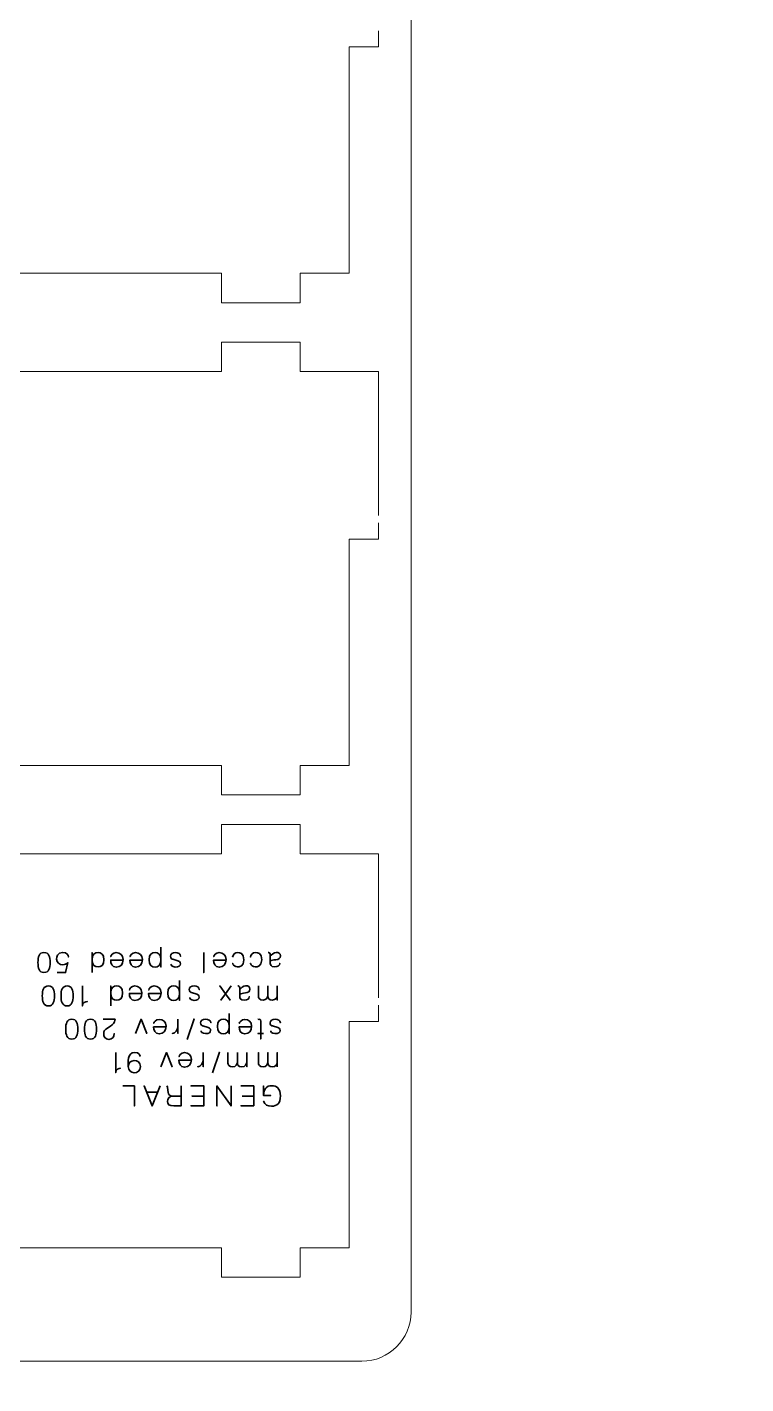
# Model space of a CAD drawing. Header units: inches. Extents: x 15 to 785, y -737 to -15.
# Drawn here: x 259.8 to 332.9, y -300 to -162.2 of the extents above; entities that cross this region are included whole.
import ezdxf

# ---------------------------------------------------------------- set-up
doc = ezdxf.new("R2010")
doc.units = ezdxf.units.IN
doc.header["$MEASUREMENT"] = 0
doc.layers.add('Layer 1', color=7, linetype='Continuous')

# ---------------------------------------------------------------- blocks, each defined once
blk = doc.blocks.new('block 15')
at = {"layer": 'Layer 1', "color": 13, "lineweight": 35, "true_color": 0xed6444}
for points, knots in [([(262.14, -257.2), (262.14, -257.75), (262.02, -258.21), (261.52, -258.21), (261.02, -258.21), (260.91, -257.75), (260.91, -257.2), (260.91, -256.63), (261.02, -256.18), (261.52, -256.18), (262.02, -256.18), (262.14, -256.63), (262.14, -257.2)], [0, 0, 0, 0, 1, 1, 1, 2, 2, 2, 3, 3, 3, 4, 4, 4, 4]), ([(262.14, -257.2), (262.14, -257.75), (262.02, -258.21), (261.52, -258.21), (261.02, -258.21), (260.91, -257.75), (260.91, -257.2), (260.91, -256.63), (261.02, -256.18), (261.52, -256.18), (262.02, -256.18), (262.14, -256.63), (262.14, -257.2)], [0, 0, 0, 0, 1, 1, 1, 2, 2, 2, 3, 3, 3, 4, 4, 4, 4]), ([(262.87, -258.21), (262.87, -258.21), (263.71, -258.21), (263.71, -258.21), (263.71, -258.21), (263.94, -257.2), (263.94, -257.2), (263.78, -257.34), (263.68, -257.42), (263.4, -257.42), (263.12, -257.42), (262.8, -257.23), (262.8, -256.84), (262.8, -256.67), (262.89, -256.17), (263.4, -256.17), (263.91, -256.17), (263.97, -256.46), (264.01, -256.63), (263.97, -256.46), (263.91, -256.17), (263.4, -256.17), (262.89, -256.17), (262.8, -256.67), (262.8, -256.84), (262.8, -257.23), (263.12, -257.42), (263.4, -257.42), (263.68, -257.42), (263.78, -257.34), (263.94, -257.2), (263.94, -257.2), (263.71, -258.21), (263.71, -258.21), (263.71, -258.21), (262.87, -258.21), (262.87, -258.21)], [0, 0, 0, 0, 1, 1, 1, 2, 2, 2, 3, 3, 3, 4, 4, 4, 5, 5, 5, 6, 6, 6, 7, 7, 7, 8, 8, 8, 9, 9, 9, 10, 10, 10, 11, 11, 11, 12, 12, 12, 12]), ([(267.01, -257.64), (266.68, -257.64), (266.41, -257.47), (266.41, -256.91), (266.41, -256.34), (266.68, -256.18), (267.01, -256.18), (267.33, -256.18), (267.6, -256.34), (267.6, -256.91), (267.6, -257.47), (267.33, -257.64), (267.01, -257.64)], [0, 0, 0, 0, 1, 1, 1, 2, 2, 2, 3, 3, 3, 4, 4, 4, 4]), ([(267.01, -257.64), (266.68, -257.64), (266.41, -257.47), (266.41, -256.91), (266.41, -256.34), (266.68, -256.18), (267.01, -256.18), (267.33, -256.18), (267.6, -256.34), (267.6, -256.91), (267.6, -257.47), (267.33, -257.64), (267.01, -257.64)], [0, 0, 0, 0, 1, 1, 1, 2, 2, 2, 3, 3, 3, 4, 4, 4, 4]), ([(266.41, -258.22), (266.41, -258.22), (266.41, -256.18), (266.41, -256.18), (266.41, -256.18), (266.41, -258.22), (266.41, -258.22)], [0, 0, 0, 0, 1, 1, 1, 2, 2, 2, 2]), ([(269.56, -256.95), (269.56, -256.95), (268.3, -256.95), (268.3, -256.95), (268.3, -257.27), (268.42, -257.67), (268.87, -257.67), (269.32, -257.67), (269.56, -257.36), (269.56, -256.9), (269.56, -256.43), (269.25, -256.18), (268.87, -256.19), (268.49, -256.2), (268.33, -256.5), (268.31, -256.6), (268.33, -256.5), (268.49, -256.2), (268.87, -256.19), (269.25, -256.18), (269.56, -256.43), (269.56, -256.9), (269.56, -257.36), (269.32, -257.67), (268.87, -257.67), (268.42, -257.67), (268.3, -257.27), (268.3, -256.95), (268.3, -256.95), (269.56, -256.95), (269.56, -256.95)], [0, 0, 0, 0, 1, 1, 1, 2, 2, 2, 3, 3, 3, 4, 4, 4, 5, 5, 5, 6, 6, 6, 7, 7, 7, 8, 8, 8, 9, 9, 9, 10, 10, 10, 10]), ([(271.52, -256.95), (271.52, -256.95), (270.26, -256.95), (270.26, -256.95), (270.26, -257.27), (270.38, -257.67), (270.83, -257.67), (271.28, -257.67), (271.52, -257.36), (271.52, -256.9), (271.52, -256.43), (271.21, -256.18), (270.83, -256.19), (270.46, -256.2), (270.29, -256.5), (270.27, -256.6), (270.29, -256.5), (270.46, -256.2), (270.83, -256.19), (271.21, -256.18), (271.52, -256.43), (271.52, -256.9), (271.52, -257.36), (271.28, -257.67), (270.83, -257.67), (270.38, -257.67), (270.26, -257.27), (270.26, -256.95), (270.26, -256.95), (271.52, -256.95), (271.52, -256.95)], [0, 0, 0, 0, 1, 1, 1, 2, 2, 2, 3, 3, 3, 4, 4, 4, 5, 5, 5, 6, 6, 6, 7, 7, 7, 8, 8, 8, 9, 9, 9, 10, 10, 10, 10]), ([(272.81, -256.18), (272.48, -256.18), (272.21, -256.35), (272.21, -256.92), (272.21, -257.49), (272.48, -257.66), (272.81, -257.66), (273.13, -257.66), (273.4, -257.49), (273.4, -256.92), (273.4, -256.35), (273.13, -256.18), (272.81, -256.18)], [0, 0, 0, 0, 1, 1, 1, 2, 2, 2, 3, 3, 3, 4, 4, 4, 4]), ([(272.81, -256.18), (272.48, -256.18), (272.21, -256.35), (272.21, -256.92), (272.21, -257.49), (272.48, -257.66), (272.81, -257.66), (273.13, -257.66), (273.4, -257.49), (273.4, -256.92), (273.4, -256.35), (273.13, -256.18), (272.81, -256.18)], [0, 0, 0, 0, 1, 1, 1, 2, 2, 2, 3, 3, 3, 4, 4, 4, 4]), ([(273.4, -255.62), (273.4, -255.62), (273.4, -257.66), (273.4, -257.66), (273.4, -257.66), (273.4, -255.62), (273.4, -255.62)], [0, 0, 0, 0, 1, 1, 1, 2, 2, 2, 2]), ([(274.43, -257.37), (274.42, -257.44), (274.52, -257.64), (274.87, -257.65), (275.23, -257.66), (275.39, -257.55), (275.39, -257.33), (275.39, -257.11), (275.21, -257.04), (275.14, -257.02), (275.14, -257.02), (274.61, -256.86), (274.61, -256.86), (274.54, -256.85), (274.37, -256.77), (274.37, -256.56), (274.37, -256.35), (274.59, -256.18), (274.87, -256.18), (275.15, -256.18), (275.41, -256.33), (275.41, -256.55), (275.41, -256.33), (275.15, -256.18), (274.87, -256.18), (274.59, -256.18), (274.37, -256.35), (274.37, -256.56), (274.37, -256.77), (274.54, -256.85), (274.61, -256.86), (274.61, -256.86), (275.14, -257.02), (275.14, -257.02), (275.21, -257.04), (275.39, -257.11), (275.39, -257.33), (275.39, -257.55), (275.23, -257.66), (274.87, -257.65), (274.52, -257.64), (274.42, -257.44), (274.43, -257.37)], [0, 0, 0, 0, 1, 1, 1, 2, 2, 2, 3, 3, 3, 4, 4, 4, 5, 5, 5, 6, 6, 6, 7, 7, 7, 8, 8, 8, 9, 9, 9, 10, 10, 10, 11, 11, 11, 12, 12, 12, 13, 13, 13, 14, 14, 14, 14]), ([(277.76, -256.18), (277.76, -256.18), (277.76, -258.21), (277.76, -258.21), (277.76, -258.21), (277.76, -256.18), (277.76, -256.18)], [0, 0, 0, 0, 1, 1, 1, 2, 2, 2, 2]), ([(280.02, -256.95), (280.02, -256.95), (278.76, -256.95), (278.76, -256.95), (278.76, -257.27), (278.89, -257.67), (279.34, -257.67), (279.78, -257.67), (280.03, -257.36), (280.03, -256.9), (280.03, -256.43), (279.71, -256.18), (279.34, -256.19), (278.96, -256.2), (278.8, -256.5), (278.78, -256.6), (278.8, -256.5), (278.96, -256.2), (279.34, -256.19), (279.71, -256.18), (280.03, -256.43), (280.03, -256.9), (280.03, -257.36), (279.78, -257.67), (279.34, -257.67), (278.89, -257.67), (278.76, -257.27), (278.76, -256.95), (278.76, -256.95), (280.02, -256.95), (280.02, -256.95)], [0, 0, 0, 0, 1, 1, 1, 2, 2, 2, 3, 3, 3, 4, 4, 4, 5, 5, 5, 6, 6, 6, 7, 7, 7, 8, 8, 8, 9, 9, 9, 10, 10, 10, 10]), ([(280.69, -256.64), (280.7, -256.4), (280.95, -256.18), (281.19, -256.18), (281.43, -256.18), (281.84, -256.22), (281.84, -256.93), (281.84, -257.63), (281.38, -257.64), (281.18, -257.64), (280.98, -257.64), (280.72, -257.49), (280.7, -257.29), (280.72, -257.49), (280.98, -257.64), (281.18, -257.64), (281.38, -257.64), (281.84, -257.63), (281.84, -256.93), (281.84, -256.22), (281.43, -256.18), (281.19, -256.18), (280.95, -256.18), (280.7, -256.4), (280.69, -256.64)], [0, 0, 0, 0, 1, 1, 1, 2, 2, 2, 3, 3, 3, 4, 4, 4, 5, 5, 5, 6, 6, 6, 7, 7, 7, 8, 8, 8, 8]), ([(283.01, -256.18), (283.24, -256.18), (283.65, -256.22), (283.65, -256.93), (283.65, -257.63), (283.19, -257.64), (282.99, -257.64), (282.79, -257.64), (282.53, -257.49), (282.51, -257.29), (282.53, -257.49), (282.79, -257.64), (282.99, -257.64), (283.19, -257.64), (283.65, -257.63), (283.65, -256.93), (283.65, -256.22), (283.24, -256.18), (283.01, -256.18), (282.77, -256.18), (282.51, -256.4), (282.5, -256.64), (282.51, -256.4), (282.77, -256.18), (283.01, -256.18)], [0, 0, 0, 0, 1, 1, 1, 2, 2, 2, 3, 3, 3, 4, 4, 4, 5, 5, 5, 6, 6, 6, 7, 7, 7, 8, 8, 8, 8]), ([(284.32, -256.18), (284.32, -256.18), (284.52, -256.19), (284.52, -256.36), (284.52, -256.36), (284.52, -257.29), (284.52, -257.29), (284.52, -257.41), (284.58, -257.64), (284.96, -257.64), (285.34, -257.64), (285.48, -257.46), (285.48, -257.29), (285.48, -257.46), (285.34, -257.64), (284.96, -257.64), (284.58, -257.64), (284.52, -257.41), (284.52, -257.29), (284.52, -257.29), (284.52, -256.36), (284.52, -256.36), (284.52, -256.19), (284.32, -256.18), (284.32, -256.18)], [0, 0, 0, 0, 1, 1, 1, 2, 2, 2, 3, 3, 3, 4, 4, 4, 5, 5, 5, 6, 6, 6, 7, 7, 7, 8, 8, 8, 8]), ([(284.52, -256.55), (284.61, -256.43), (284.9, -256.15), (285.13, -256.16), (285.36, -256.17), (285.55, -256.25), (285.55, -256.5), (285.55, -256.77), (285.39, -256.88), (285.09, -256.91), (284.8, -256.93), (284.66, -256.98), (284.52, -257.02), (284.66, -256.98), (284.8, -256.93), (285.09, -256.91), (285.39, -256.88), (285.55, -256.77), (285.55, -256.5), (285.55, -256.25), (285.36, -256.17), (285.13, -256.16), (284.9, -256.15), (284.61, -256.43), (284.52, -256.55)], [0, 0, 0, 0, 1, 1, 1, 2, 2, 2, 3, 3, 3, 4, 4, 4, 5, 5, 5, 6, 6, 6, 7, 7, 7, 8, 8, 8, 8]), ([(275.3, -259.01), (275.3, -259.01), (275.3, -261.04), (275.3, -261.04), (275.3, -261.04), (275.3, -259.01), (275.3, -259.01)], [0, 0, 0, 0, 1, 1, 1, 2, 2, 2, 2]), ([(262.58, -260.58), (262.58, -261.14), (262.46, -261.6), (261.97, -261.6), (261.47, -261.6), (261.35, -261.14), (261.35, -260.58), (261.35, -260.02), (261.47, -259.57), (261.97, -259.57), (262.46, -259.57), (262.58, -260.02), (262.58, -260.58)], [0, 0, 0, 0, 1, 1, 1, 2, 2, 2, 3, 3, 3, 4, 4, 4, 4]), ([(262.58, -260.58), (262.58, -261.14), (262.46, -261.6), (261.97, -261.6), (261.47, -261.6), (261.35, -261.14), (261.35, -260.58), (261.35, -260.02), (261.47, -259.57), (261.97, -259.57), (262.46, -259.57), (262.58, -260.02), (262.58, -260.58)], [0, 0, 0, 0, 1, 1, 1, 2, 2, 2, 3, 3, 3, 4, 4, 4, 4]), ([(264.48, -260.58), (264.48, -261.14), (264.36, -261.6), (263.87, -261.6), (263.37, -261.6), (263.25, -261.14), (263.25, -260.58), (263.25, -260.02), (263.37, -259.57), (263.87, -259.57), (264.36, -259.57), (264.48, -260.02), (264.48, -260.58)], [0, 0, 0, 0, 1, 1, 1, 2, 2, 2, 3, 3, 3, 4, 4, 4, 4]), ([(264.48, -260.58), (264.48, -261.14), (264.36, -261.6), (263.87, -261.6), (263.37, -261.6), (263.25, -261.14), (263.25, -260.58), (263.25, -260.02), (263.37, -259.57), (263.87, -259.57), (264.36, -259.57), (264.48, -260.02), (264.48, -260.58)], [0, 0, 0, 0, 1, 1, 1, 2, 2, 2, 3, 3, 3, 4, 4, 4, 4]), ([(265.43, -259.57), (265.43, -259.57), (265.43, -261.6), (265.43, -261.6), (265.43, -261.25), (265.76, -261.17), (265.91, -261.16), (265.76, -261.17), (265.43, -261.25), (265.43, -261.6), (265.43, -261.6), (265.43, -259.57), (265.43, -259.57)], [0, 0, 0, 0, 1, 1, 1, 2, 2, 2, 3, 3, 3, 4, 4, 4, 4]), ([(268.91, -261.02), (268.58, -261.02), (268.31, -260.86), (268.31, -260.29), (268.31, -259.73), (268.58, -259.57), (268.91, -259.57), (269.23, -259.57), (269.5, -259.73), (269.5, -260.29), (269.5, -260.86), (269.23, -261.02), (268.91, -261.02)], [0, 0, 0, 0, 1, 1, 1, 2, 2, 2, 3, 3, 3, 4, 4, 4, 4]), ([(268.91, -261.02), (268.58, -261.02), (268.31, -260.86), (268.31, -260.29), (268.31, -259.73), (268.58, -259.57), (268.91, -259.57), (269.23, -259.57), (269.5, -259.73), (269.5, -260.29), (269.5, -260.86), (269.23, -261.02), (268.91, -261.02)], [0, 0, 0, 0, 1, 1, 1, 2, 2, 2, 3, 3, 3, 4, 4, 4, 4]), ([(268.31, -261.61), (268.31, -261.61), (268.31, -259.57), (268.31, -259.57), (268.31, -259.57), (268.31, -261.61), (268.31, -261.61)], [0, 0, 0, 0, 1, 1, 1, 2, 2, 2, 2]), ([(270.2, -260.34), (270.2, -260.65), (270.32, -261.05), (270.77, -261.05), (271.22, -261.05), (271.46, -260.75), (271.46, -260.28), (271.46, -259.82), (271.15, -259.57), (270.77, -259.58), (270.39, -259.59), (270.23, -259.88), (270.21, -259.99), (270.23, -259.88), (270.39, -259.59), (270.77, -259.58), (271.15, -259.57), (271.46, -259.82), (271.46, -260.28), (271.46, -260.75), (271.22, -261.05), (270.77, -261.05), (270.32, -261.05), (270.2, -260.65), (270.2, -260.34), (270.2, -260.34), (271.46, -260.34), (271.46, -260.34), (271.46, -260.34), (270.2, -260.34), (270.2, -260.34)], [0, 0, 0, 0, 1, 1, 1, 2, 2, 2, 3, 3, 3, 4, 4, 4, 5, 5, 5, 6, 6, 6, 7, 7, 7, 8, 8, 8, 9, 9, 9, 10, 10, 10, 10]), ([(273.42, -260.34), (273.42, -260.34), (272.16, -260.34), (272.16, -260.34), (272.16, -260.65), (272.28, -261.05), (272.73, -261.05), (273.18, -261.05), (273.42, -260.75), (273.42, -260.28), (273.42, -259.82), (273.11, -259.57), (272.73, -259.58), (272.36, -259.59), (272.19, -259.88), (272.17, -259.99), (272.19, -259.88), (272.36, -259.59), (272.73, -259.58), (273.11, -259.57), (273.42, -259.82), (273.42, -260.28), (273.42, -260.75), (273.18, -261.05), (272.73, -261.05), (272.28, -261.05), (272.16, -260.65), (272.16, -260.34), (272.16, -260.34), (273.42, -260.34), (273.42, -260.34)], [0, 0, 0, 0, 1, 1, 1, 2, 2, 2, 3, 3, 3, 4, 4, 4, 5, 5, 5, 6, 6, 6, 7, 7, 7, 8, 8, 8, 9, 9, 9, 10, 10, 10, 10]), ([(274.71, -259.57), (274.38, -259.57), (274.11, -259.73), (274.11, -260.31), (274.11, -260.88), (274.38, -261.04), (274.71, -261.04), (275.03, -261.04), (275.3, -260.88), (275.3, -260.31), (275.3, -259.73), (275.03, -259.57), (274.71, -259.57)], [0, 0, 0, 0, 1, 1, 1, 2, 2, 2, 3, 3, 3, 4, 4, 4, 4]), ([(274.71, -259.57), (274.38, -259.57), (274.11, -259.73), (274.11, -260.31), (274.11, -260.88), (274.38, -261.04), (274.71, -261.04), (275.03, -261.04), (275.3, -260.88), (275.3, -260.31), (275.3, -259.73), (275.03, -259.57), (274.71, -259.57)], [0, 0, 0, 0, 1, 1, 1, 2, 2, 2, 3, 3, 3, 4, 4, 4, 4]), ([(276.33, -260.75), (276.32, -260.83), (276.42, -261.02), (276.77, -261.04), (277.13, -261.04), (277.29, -260.93), (277.29, -260.72), (277.29, -260.5), (277.11, -260.43), (277.04, -260.41), (277.04, -260.41), (276.51, -260.25), (276.51, -260.25), (276.44, -260.23), (276.27, -260.16), (276.27, -259.95), (276.27, -259.74), (276.49, -259.57), (276.77, -259.57), (277.05, -259.57), (277.31, -259.72), (277.31, -259.94), (277.31, -259.72), (277.05, -259.57), (276.77, -259.57), (276.49, -259.57), (276.27, -259.74), (276.27, -259.95), (276.27, -260.16), (276.44, -260.23), (276.51, -260.25), (276.51, -260.25), (277.04, -260.41), (277.04, -260.41), (277.11, -260.43), (277.29, -260.5), (277.29, -260.72), (277.29, -260.93), (277.13, -261.04), (276.77, -261.04), (276.42, -261.02), (276.32, -260.83), (276.33, -260.75)], [0, 0, 0, 0, 1, 1, 1, 2, 2, 2, 3, 3, 3, 4, 4, 4, 5, 5, 5, 6, 6, 6, 7, 7, 7, 8, 8, 8, 9, 9, 9, 10, 10, 10, 11, 11, 11, 12, 12, 12, 13, 13, 13, 14, 14, 14, 14]), ([(280.55, -259.57), (280.55, -259.57), (279.97, -260.37), (279.97, -260.37), (279.97, -260.37), (280.43, -261.01), (280.43, -261.01), (280.43, -261.01), (279.97, -260.37), (279.97, -260.37), (279.97, -260.37), (279.51, -261.01), (279.51, -261.01), (279.51, -261.01), (279.97, -260.37), (279.97, -260.37), (279.97, -260.37), (279.39, -259.57), (279.39, -259.57), (279.39, -259.57), (279.97, -260.37), (279.97, -260.37), (279.97, -260.37), (280.55, -259.57), (280.55, -259.57)], [0, 0, 0, 0, 1, 1, 1, 2, 2, 2, 3, 3, 3, 4, 4, 4, 5, 5, 5, 6, 6, 6, 7, 7, 7, 8, 8, 8, 8]), ([(281.22, -259.57), (281.22, -259.57), (281.42, -259.58), (281.42, -259.75), (281.42, -259.75), (281.42, -260.68), (281.42, -260.68), (281.42, -260.8), (281.48, -261.02), (281.86, -261.02), (282.24, -261.02), (282.38, -260.85), (282.38, -260.67), (282.38, -260.85), (282.24, -261.02), (281.86, -261.02), (281.48, -261.02), (281.42, -260.8), (281.42, -260.68), (281.42, -260.68), (281.42, -259.75), (281.42, -259.75), (281.42, -259.58), (281.22, -259.57), (281.22, -259.57)], [0, 0, 0, 0, 1, 1, 1, 2, 2, 2, 3, 3, 3, 4, 4, 4, 5, 5, 5, 6, 6, 6, 7, 7, 7, 8, 8, 8, 8]), ([(281.42, -259.94), (281.51, -259.82), (281.8, -259.54), (282.03, -259.55), (282.26, -259.56), (282.45, -259.63), (282.45, -259.89), (282.45, -260.15), (282.29, -260.26), (281.99, -260.29), (281.7, -260.32), (281.56, -260.37), (281.42, -260.4), (281.56, -260.37), (281.7, -260.32), (281.99, -260.29), (282.29, -260.26), (282.45, -260.15), (282.45, -259.89), (282.45, -259.63), (282.26, -259.56), (282.03, -259.55), (281.8, -259.54), (281.51, -259.82), (281.42, -259.94)], [0, 0, 0, 0, 1, 1, 1, 2, 2, 2, 3, 3, 3, 4, 4, 4, 5, 5, 5, 6, 6, 6, 7, 7, 7, 8, 8, 8, 8]), ([(283.31, -259.57), (283.31, -259.57), (283.31, -260.51), (283.31, -260.64), (283.31, -260.77), (283.44, -261.01), (283.79, -261.01), (284.15, -261.02), (284.28, -260.74), (284.28, -260.48), (284.28, -260.74), (284.15, -261.02), (283.79, -261.01), (283.44, -261.01), (283.31, -260.77), (283.31, -260.64), (283.31, -260.51), (283.31, -259.57), (283.31, -259.57)], [0, 0, 0, 0, 1, 1, 1, 2, 2, 2, 3, 3, 3, 4, 4, 4, 5, 5, 5, 6, 6, 6, 6]), ([(284.28, -259.57), (284.28, -259.57), (284.28, -260.51), (284.28, -260.64), (284.28, -260.77), (284.37, -261.01), (284.72, -261.01), (285.08, -261.02), (285.24, -260.74), (285.24, -260.48), (285.24, -260.74), (285.08, -261.02), (284.72, -261.01), (284.37, -261.01), (284.28, -260.77), (284.28, -260.64), (284.28, -260.51), (284.28, -259.57), (284.28, -259.57)], [0, 0, 0, 0, 1, 1, 1, 2, 2, 2, 3, 3, 3, 4, 4, 4, 5, 5, 5, 6, 6, 6, 6]), ([(285.24, -259.57), (285.24, -259.57), (285.24, -261.01), (285.24, -261.01), (285.24, -261.01), (285.24, -259.57), (285.24, -259.57)], [0, 0, 0, 0, 1, 1, 1, 2, 2, 2, 2]), ([(264.96, -263.97), (264.96, -264.53), (264.84, -264.98), (264.35, -264.98), (263.85, -264.98), (263.73, -264.53), (263.73, -263.97), (263.73, -263.41), (263.85, -262.95), (264.35, -262.95), (264.84, -262.95), (264.96, -263.41), (264.96, -263.97)], [0, 0, 0, 0, 1, 1, 1, 2, 2, 2, 3, 3, 3, 4, 4, 4, 4]), ([(264.96, -263.97), (264.96, -264.53), (264.84, -264.98), (264.35, -264.98), (263.85, -264.98), (263.73, -264.53), (263.73, -263.97), (263.73, -263.41), (263.85, -262.95), (264.35, -262.95), (264.84, -262.95), (264.96, -263.41), (264.96, -263.97)], [0, 0, 0, 0, 1, 1, 1, 2, 2, 2, 3, 3, 3, 4, 4, 4, 4]), ([(266.86, -263.97), (266.86, -264.53), (266.74, -264.98), (266.25, -264.98), (265.75, -264.98), (265.63, -264.53), (265.63, -263.97), (265.63, -263.41), (265.75, -262.95), (266.25, -262.95), (266.74, -262.95), (266.86, -263.41), (266.86, -263.97)], [0, 0, 0, 0, 1, 1, 1, 2, 2, 2, 3, 3, 3, 4, 4, 4, 4]), ([(266.86, -263.97), (266.86, -264.53), (266.74, -264.98), (266.25, -264.98), (265.75, -264.98), (265.63, -264.53), (265.63, -263.97), (265.63, -263.41), (265.75, -262.95), (266.25, -262.95), (266.74, -262.95), (266.86, -263.41), (266.86, -263.97)], [0, 0, 0, 0, 1, 1, 1, 2, 2, 2, 3, 3, 3, 4, 4, 4, 4]), ([(267.53, -262.95), (267.53, -262.95), (268.74, -262.95), (268.74, -262.95), (268.73, -263.37), (268.51, -263.5), (268.27, -263.66), (268.27, -263.66), (267.79, -263.98), (267.79, -263.98), (267.59, -264.12), (267.59, -264.31), (267.59, -264.5), (267.59, -264.69), (267.71, -265), (268.11, -265), (268.51, -265), (268.66, -264.71), (268.66, -264.42), (268.66, -264.71), (268.51, -265), (268.11, -265), (267.71, -265), (267.59, -264.69), (267.59, -264.5), (267.59, -264.31), (267.59, -264.12), (267.79, -263.98), (267.79, -263.98), (268.27, -263.66), (268.27, -263.66), (268.51, -263.5), (268.73, -263.37), (268.74, -262.95), (268.74, -262.95), (267.53, -262.95), (267.53, -262.95)], [0, 0, 0, 0, 1, 1, 1, 2, 2, 2, 3, 3, 3, 4, 4, 4, 5, 5, 5, 6, 6, 6, 7, 7, 7, 8, 8, 8, 9, 9, 9, 10, 10, 10, 11, 11, 11, 12, 12, 12, 12]), ([(270.81, -264.4), (270.81, -264.4), (271.39, -262.95), (271.39, -262.95), (271.39, -262.95), (271.96, -264.4), (271.96, -264.4), (271.96, -264.4), (271.39, -262.95), (271.39, -262.95), (271.39, -262.95), (270.81, -264.4), (270.81, -264.4)], [0, 0, 0, 0, 1, 1, 1, 2, 2, 2, 3, 3, 3, 4, 4, 4, 4]), ([(273.92, -263.73), (273.92, -263.73), (272.66, -263.73), (272.66, -263.73), (272.66, -264.04), (272.79, -264.44), (273.24, -264.44), (273.68, -264.44), (273.93, -264.14), (273.93, -263.67), (273.93, -263.2), (273.61, -262.95), (273.24, -262.97), (272.86, -262.98), (272.69, -263.27), (272.67, -263.37), (272.69, -263.27), (272.86, -262.98), (273.24, -262.97), (273.61, -262.95), (273.93, -263.2), (273.93, -263.67), (273.93, -264.14), (273.68, -264.44), (273.24, -264.44), (272.79, -264.44), (272.66, -264.04), (272.66, -263.73), (272.66, -263.73), (273.92, -263.73), (273.92, -263.73)], [0, 0, 0, 0, 1, 1, 1, 2, 2, 2, 3, 3, 3, 4, 4, 4, 5, 5, 5, 6, 6, 6, 7, 7, 7, 8, 8, 8, 9, 9, 9, 10, 10, 10, 10]), ([(275.13, -262.95), (275.13, -262.95), (275.13, -264.4), (275.13, -264.4), (275.13, -264.4), (275.13, -262.95), (275.13, -262.95)], [0, 0, 0, 0, 1, 1, 1, 2, 2, 2, 2]), ([(276.08, -265.01), (276.08, -265.01), (276.77, -262.93), (276.77, -262.93), (276.77, -262.93), (276.08, -265.01), (276.08, -265.01)], [0, 0, 0, 0, 1, 1, 1, 2, 2, 2, 2]), ([(277.49, -264.14), (277.49, -264.21), (277.58, -264.41), (277.94, -264.42), (278.29, -264.43), (278.46, -264.32), (278.46, -264.1), (278.46, -263.88), (278.27, -263.81), (278.2, -263.79), (278.2, -263.79), (277.67, -263.64), (277.67, -263.64), (277.6, -263.62), (277.43, -263.54), (277.43, -263.33), (277.43, -263.13), (277.65, -262.95), (277.94, -262.95), (278.22, -262.95), (278.48, -263.1), (278.48, -263.32), (278.48, -263.1), (278.22, -262.95), (277.94, -262.95), (277.65, -262.95), (277.43, -263.13), (277.43, -263.33), (277.43, -263.54), (277.6, -263.62), (277.67, -263.64), (277.67, -263.64), (278.2, -263.79), (278.2, -263.79), (278.27, -263.81), (278.46, -263.88), (278.46, -264.1), (278.46, -264.32), (278.29, -264.43), (277.94, -264.42), (277.58, -264.41), (277.49, -264.21), (277.49, -264.14)], [0, 0, 0, 0, 1, 1, 1, 2, 2, 2, 3, 3, 3, 4, 4, 4, 5, 5, 5, 6, 6, 6, 7, 7, 7, 8, 8, 8, 9, 9, 9, 10, 10, 10, 11, 11, 11, 12, 12, 12, 13, 13, 13, 14, 14, 14, 14]), ([(279.76, -262.95), (279.43, -262.95), (279.16, -263.12), (279.16, -263.69), (279.16, -264.26), (279.43, -264.43), (279.76, -264.43), (280.08, -264.43), (280.35, -264.26), (280.35, -263.69), (280.35, -263.12), (280.08, -262.95), (279.76, -262.95)], [0, 0, 0, 0, 1, 1, 1, 2, 2, 2, 3, 3, 3, 4, 4, 4, 4]), ([(279.76, -262.95), (279.43, -262.95), (279.16, -263.12), (279.16, -263.69), (279.16, -264.26), (279.43, -264.43), (279.76, -264.43), (280.08, -264.43), (280.35, -264.26), (280.35, -263.69), (280.35, -263.12), (280.08, -262.95), (279.76, -262.95)], [0, 0, 0, 0, 1, 1, 1, 2, 2, 2, 3, 3, 3, 4, 4, 4, 4]), ([(280.36, -262.39), (280.36, -262.39), (280.36, -264.43), (280.36, -264.43), (280.36, -264.43), (280.36, -262.39), (280.36, -262.39)], [0, 0, 0, 0, 1, 1, 1, 2, 2, 2, 2]), ([(282.62, -263.73), (282.62, -263.73), (281.36, -263.73), (281.36, -263.73), (281.36, -264.04), (281.48, -264.44), (281.93, -264.44), (282.38, -264.44), (282.62, -264.14), (282.62, -263.67), (282.62, -263.2), (282.31, -262.95), (281.93, -262.97), (281.55, -262.98), (281.39, -263.27), (281.37, -263.37), (281.39, -263.27), (281.55, -262.98), (281.93, -262.97), (282.31, -262.95), (282.62, -263.2), (282.62, -263.67), (282.62, -264.14), (282.38, -264.44), (281.93, -264.44), (281.48, -264.44), (281.36, -264.04), (281.36, -263.73), (281.36, -263.73), (282.62, -263.73), (282.62, -263.73)], [0, 0, 0, 0, 1, 1, 1, 2, 2, 2, 3, 3, 3, 4, 4, 4, 5, 5, 5, 6, 6, 6, 7, 7, 7, 8, 8, 8, 9, 9, 9, 10, 10, 10, 10]), ([(283.26, -262.97), (283.4, -262.96), (283.55, -262.95), (283.55, -263.14), (283.55, -263.33), (283.55, -264.95), (283.55, -264.95), (283.55, -264.95), (283.55, -263.33), (283.55, -263.14), (283.55, -262.95), (283.4, -262.96), (283.26, -262.97)], [0, 0, 0, 0, 1, 1, 1, 2, 2, 2, 3, 3, 3, 4, 4, 4, 4]), ([(284.57, -264.14), (284.56, -264.21), (284.65, -264.41), (285.01, -264.42), (285.36, -264.43), (285.53, -264.32), (285.53, -264.1), (285.53, -263.88), (285.34, -263.81), (285.28, -263.79), (285.28, -263.79), (284.74, -263.64), (284.74, -263.64), (284.67, -263.62), (284.5, -263.54), (284.5, -263.33), (284.5, -263.13), (284.73, -262.95), (285.01, -262.95), (285.29, -262.95), (285.55, -263.1), (285.55, -263.32), (285.55, -263.1), (285.29, -262.95), (285.01, -262.95), (284.73, -262.95), (284.5, -263.13), (284.5, -263.33), (284.5, -263.54), (284.67, -263.62), (284.74, -263.64), (284.74, -263.64), (285.28, -263.79), (285.28, -263.79), (285.34, -263.81), (285.53, -263.88), (285.53, -264.1), (285.53, -264.32), (285.36, -264.43), (285.01, -264.42), (284.65, -264.41), (284.56, -264.21), (284.57, -264.14)], [0, 0, 0, 0, 1, 1, 1, 2, 2, 2, 3, 3, 3, 4, 4, 4, 5, 5, 5, 6, 6, 6, 7, 7, 7, 8, 8, 8, 9, 9, 9, 10, 10, 10, 11, 11, 11, 12, 12, 12, 13, 13, 13, 14, 14, 14, 14]), ([(275.13, -263.69), (275.14, -264.02), (274.84, -264.4), (274.58, -264.4), (274.84, -264.4), (275.14, -264.02), (275.13, -263.69)], [0, 0, 0, 0, 1, 1, 1, 2, 2, 2, 2]), ([(283.85, -264.41), (283.85, -264.41), (283.26, -264.41), (283.26, -264.41), (283.26, -264.41), (283.85, -264.41), (283.85, -264.41)], [0, 0, 0, 0, 1, 1, 1, 2, 2, 2, 2]), ([(268.81, -266.34), (268.81, -266.34), (268.81, -268.37), (268.81, -268.37), (268.81, -268.03), (269.14, -267.95), (269.29, -267.93), (269.14, -267.95), (268.81, -268.03), (268.81, -268.37), (268.81, -268.37), (268.81, -266.34), (268.81, -266.34)], [0, 0, 0, 0, 1, 1, 1, 2, 2, 2, 3, 3, 3, 4, 4, 4, 4]), ([(270.09, -267.77), (270.09, -267.4), (270.35, -267.16), (270.69, -267.16), (271.04, -267.16), (271.32, -267.31), (271.32, -267.77), (271.32, -268.22), (271.04, -268.39), (270.69, -268.39), (270.35, -268.39), (270.11, -268.14), (270.09, -267.77), (270.08, -267.4), (269.96, -266.34), (270.75, -266.34), (271.18, -266.34), (271.27, -266.58), (271.28, -266.72), (271.27, -266.58), (271.18, -266.34), (270.75, -266.34), (269.96, -266.34), (270.08, -267.4), (270.09, -267.77), (270.11, -268.14), (270.35, -268.39), (270.69, -268.39), (271.04, -268.39), (271.32, -268.22), (271.32, -267.77), (271.32, -267.31), (271.04, -267.16), (270.69, -267.16), (270.35, -267.16), (270.09, -267.4), (270.09, -267.77)], [0, 0, 0, 0, 1, 1, 1, 2, 2, 2, 3, 3, 3, 4, 4, 4, 5, 5, 5, 6, 6, 6, 7, 7, 7, 8, 8, 8, 9, 9, 9, 10, 10, 10, 11, 11, 11, 12, 12, 12, 12]), ([(273.39, -267.79), (273.39, -267.79), (273.97, -266.34), (273.97, -266.34), (273.97, -266.34), (274.54, -267.79), (274.54, -267.79), (274.54, -267.79), (273.97, -266.34), (273.97, -266.34), (273.97, -266.34), (273.39, -267.79), (273.39, -267.79)], [0, 0, 0, 0, 1, 1, 1, 2, 2, 2, 3, 3, 3, 4, 4, 4, 4]), ([(275.24, -267.11), (275.24, -267.43), (275.36, -267.83), (275.81, -267.83), (276.26, -267.83), (276.5, -267.52), (276.5, -267.06), (276.5, -266.59), (276.19, -266.34), (275.81, -266.35), (275.43, -266.36), (275.27, -266.66), (275.25, -266.76), (275.27, -266.66), (275.43, -266.36), (275.81, -266.35), (276.19, -266.34), (276.5, -266.59), (276.5, -267.06), (276.5, -267.52), (276.26, -267.83), (275.81, -267.83), (275.36, -267.83), (275.24, -267.43), (275.24, -267.11), (275.24, -267.11), (276.5, -267.11), (276.5, -267.11), (276.5, -267.11), (275.24, -267.11), (275.24, -267.11)], [0, 0, 0, 0, 1, 1, 1, 2, 2, 2, 3, 3, 3, 4, 4, 4, 5, 5, 5, 6, 6, 6, 7, 7, 7, 8, 8, 8, 9, 9, 9, 10, 10, 10, 10]), ([(277.71, -267.08), (277.71, -267.4), (277.41, -267.79), (277.15, -267.79), (277.41, -267.79), (277.71, -267.4), (277.71, -267.08)], [0, 0, 0, 0, 1, 1, 1, 2, 2, 2, 2]), ([(277.71, -266.34), (277.71, -266.34), (277.71, -267.79), (277.71, -267.79), (277.71, -267.79), (277.71, -266.34), (277.71, -266.34)], [0, 0, 0, 0, 1, 1, 1, 2, 2, 2, 2]), ([(278.66, -268.39), (278.66, -268.39), (279.35, -266.31), (279.35, -266.31), (279.35, -266.31), (278.66, -268.39), (278.66, -268.39)], [0, 0, 0, 0, 1, 1, 1, 2, 2, 2, 2]), ([(280.21, -266.34), (280.21, -266.34), (280.21, -267.28), (280.21, -267.41), (280.21, -267.54), (280.34, -267.78), (280.69, -267.79), (281.05, -267.79), (281.18, -267.51), (281.18, -267.25), (281.18, -267.51), (281.05, -267.79), (280.69, -267.79), (280.34, -267.78), (280.21, -267.54), (280.21, -267.41), (280.21, -267.28), (280.21, -266.34), (280.21, -266.34)], [0, 0, 0, 0, 1, 1, 1, 2, 2, 2, 3, 3, 3, 4, 4, 4, 5, 5, 5, 6, 6, 6, 6]), ([(281.18, -266.34), (281.18, -266.34), (281.18, -267.28), (281.18, -267.41), (281.18, -267.54), (281.27, -267.78), (281.63, -267.79), (281.98, -267.79), (282.14, -267.51), (282.14, -267.25), (282.14, -267.51), (281.98, -267.79), (281.63, -267.79), (281.27, -267.78), (281.18, -267.54), (281.18, -267.41), (281.18, -267.28), (281.18, -266.34), (281.18, -266.34)], [0, 0, 0, 0, 1, 1, 1, 2, 2, 2, 3, 3, 3, 4, 4, 4, 5, 5, 5, 6, 6, 6, 6]), ([(282.14, -266.34), (282.14, -266.34), (282.14, -267.79), (282.14, -267.79), (282.14, -267.79), (282.14, -266.34), (282.14, -266.34)], [0, 0, 0, 0, 1, 1, 1, 2, 2, 2, 2]), ([(283.31, -267.41), (283.31, -267.54), (283.44, -267.78), (283.79, -267.79), (284.15, -267.79), (284.28, -267.51), (284.28, -267.25), (284.28, -267.51), (284.15, -267.79), (283.79, -267.79), (283.44, -267.78), (283.31, -267.54), (283.31, -267.41), (283.31, -267.28), (283.31, -266.34), (283.31, -266.34), (283.31, -266.34), (283.31, -267.28), (283.31, -267.41)], [0, 0, 0, 0, 1, 1, 1, 2, 2, 2, 3, 3, 3, 4, 4, 4, 5, 5, 5, 6, 6, 6, 6]), ([(284.28, -267.41), (284.28, -267.54), (284.37, -267.78), (284.72, -267.79), (285.08, -267.79), (285.24, -267.51), (285.24, -267.25), (285.24, -267.51), (285.08, -267.79), (284.72, -267.79), (284.37, -267.78), (284.28, -267.54), (284.28, -267.41), (284.28, -267.28), (284.28, -266.34), (284.28, -266.34), (284.28, -266.34), (284.28, -267.28), (284.28, -267.41)], [0, 0, 0, 0, 1, 1, 1, 2, 2, 2, 3, 3, 3, 4, 4, 4, 5, 5, 5, 6, 6, 6, 6]), ([(285.24, -267.79), (285.24, -267.79), (285.24, -266.34), (285.24, -266.34), (285.24, -266.34), (285.24, -267.79), (285.24, -267.79)], [0, 0, 0, 0, 1, 1, 1, 2, 2, 2, 2]), ([(269.52, -269.73), (269.52, -269.73), (270.71, -269.73), (270.71, -269.73), (270.71, -269.73), (270.71, -271.76), (270.71, -271.76), (270.71, -271.76), (270.71, -269.73), (270.71, -269.73), (270.71, -269.73), (269.52, -269.73), (269.52, -269.73)], [0, 0, 0, 0, 1, 1, 1, 2, 2, 2, 3, 3, 3, 4, 4, 4, 4]), ([(273.32, -269.73), (273.32, -269.73), (272.51, -271.76), (272.51, -271.76), (272.51, -271.76), (271.7, -269.73), (271.7, -269.73), (271.7, -269.73), (272.51, -271.76), (272.51, -271.76), (272.51, -271.76), (273.32, -269.73), (273.32, -269.73)], [0, 0, 0, 0, 1, 1, 1, 2, 2, 2, 3, 3, 3, 4, 4, 4, 4]), ([(274.01, -269.73), (274.07, -269.77), (274.09, -269.85), (274.09, -269.88), (274.09, -269.88), (274.14, -270.39), (274.14, -270.39), (274.15, -270.61), (274.31, -270.76), (274.62, -270.76), (274.31, -270.76), (274.15, -270.61), (274.14, -270.39), (274.14, -270.39), (274.09, -269.88), (274.09, -269.88), (274.09, -269.85), (274.07, -269.77), (274.01, -269.73)], [0, 0, 0, 0, 1, 1, 1, 2, 2, 2, 3, 3, 3, 4, 4, 4, 5, 5, 5, 6, 6, 6, 6]), ([(275.46, -269.73), (275.46, -269.73), (275.46, -271.76), (275.46, -271.76), (275.46, -271.76), (274.72, -271.76), (274.72, -271.76), (274.2, -271.76), (274.09, -271.58), (274.08, -271.31), (274.07, -271.04), (274.2, -270.76), (274.66, -270.76), (274.66, -270.76), (275.46, -270.76), (275.46, -270.76), (275.46, -270.76), (274.66, -270.76), (274.66, -270.76), (274.21, -270.76), (274.07, -271.04), (274.08, -271.31), (274.09, -271.58), (274.21, -271.76), (274.72, -271.76), (274.72, -271.76), (275.46, -271.76), (275.46, -271.76), (275.46, -271.76), (275.46, -269.73), (275.46, -269.73)], [0, 0, 0, 0, 1, 1, 1, 2, 2, 2, 3, 3, 3, 4, 4, 4, 5, 5, 5, 6, 6, 6, 7, 7, 7, 8, 8, 8, 9, 9, 9, 10, 10, 10, 10]), ([(277.77, -269.73), (277.77, -269.73), (277.77, -271.75), (277.77, -271.75), (277.77, -271.75), (276.46, -271.75), (276.46, -271.75), (276.46, -271.75), (277.77, -271.75), (277.77, -271.75), (277.77, -271.75), (277.77, -269.73), (277.77, -269.73), (277.77, -269.73), (276.46, -269.73), (276.46, -269.73), (276.46, -269.73), (277.77, -269.73), (277.77, -269.73)], [0, 0, 0, 0, 1, 1, 1, 2, 2, 2, 3, 3, 3, 4, 4, 4, 5, 5, 5, 6, 6, 6, 6]), ([(280.54, -269.73), (280.54, -269.73), (280.54, -271.76), (280.54, -271.76), (280.54, -271.76), (279.09, -269.73), (279.09, -269.73), (279.09, -269.73), (279.09, -271.76), (279.09, -271.76), (279.09, -271.76), (279.09, -269.73), (279.09, -269.73), (279.09, -269.73), (280.54, -271.76), (280.54, -271.76), (280.54, -271.76), (280.54, -269.73), (280.54, -269.73)], [0, 0, 0, 0, 1, 1, 1, 2, 2, 2, 3, 3, 3, 4, 4, 4, 5, 5, 5, 6, 6, 6, 6]), ([(281.53, -269.73), (281.53, -269.73), (282.85, -269.73), (282.85, -269.73), (282.85, -269.73), (282.85, -271.75), (282.85, -271.75), (282.85, -271.75), (281.53, -271.75), (281.53, -271.75), (281.53, -271.75), (282.85, -271.75), (282.85, -271.75), (282.85, -271.75), (282.85, -269.73), (282.85, -269.73), (282.85, -269.73), (281.53, -269.73), (281.53, -269.73)], [0, 0, 0, 0, 1, 1, 1, 2, 2, 2, 3, 3, 3, 4, 4, 4, 5, 5, 5, 6, 6, 6, 6]), ([(283.84, -270.71), (283.84, -270.02), (284.16, -269.71), (284.66, -269.71), (285.16, -269.71), (285.55, -269.98), (285.55, -270.75), (285.55, -271.52), (285.22, -271.79), (284.66, -271.79), (284.26, -271.79), (283.97, -271.65), (283.84, -271.28), (283.97, -271.65), (284.26, -271.79), (284.66, -271.79), (285.22, -271.79), (285.55, -271.52), (285.55, -270.75), (285.55, -269.98), (285.16, -269.71), (284.66, -269.71), (284.16, -269.71), (283.84, -270.02), (283.84, -270.71), (283.84, -270.71), (284.57, -270.71), (284.57, -270.71), (284.57, -270.71), (283.84, -270.71), (283.84, -270.71)], [0, 0, 0, 0, 1, 1, 1, 2, 2, 2, 3, 3, 3, 4, 4, 4, 5, 5, 5, 6, 6, 6, 7, 7, 7, 8, 8, 8, 9, 9, 9, 10, 10, 10, 10]), ([(283.84, -270.71), (283.84, -270.71), (283.84, -269.73), (283.84, -269.73), (283.84, -269.73), (283.84, -270.71), (283.84, -270.71)], [0, 0, 0, 0, 1, 1, 1, 2, 2, 2, 2]), ([(273.07, -270.37), (273.07, -270.37), (271.96, -270.37), (271.96, -270.37), (271.96, -270.37), (273.07, -270.37), (273.07, -270.37)], [0, 0, 0, 0, 1, 1, 1, 2, 2, 2, 2]), ([(277.77, -270.77), (277.77, -270.77), (276.57, -270.77), (276.57, -270.77), (276.57, -270.77), (277.77, -270.77), (277.77, -270.77)], [0, 0, 0, 0, 1, 1, 1, 2, 2, 2, 2]), ([(281.65, -270.77), (281.65, -270.77), (282.85, -270.77), (282.85, -270.77), (282.85, -270.77), (281.65, -270.77), (281.65, -270.77)], [0, 0, 0, 0, 1, 1, 1, 2, 2, 2, 2])]:
    blk.add_open_spline(points, degree=3, knots=knots, dxfattribs=at)

msp = doc.modelspace()

# ---------------------------------------------------------------- linework, layer by layer
at = {"layer": 'Layer 1', "color": 179, "lineweight": 9, "true_color": 0x231f20}
for points in [[(181.54, -211.79), (181.54, -197.17), (189.57, -197.17), (189.57, -194.17), (197.57, -194.17), (197.57, -197.17), (234.56, -197.17), (234.56, -194.17), (242.56, -194.17), (242.56, -197.17), (279.56, -197.17), (279.56, -194.17), (287.56, -194.17), (287.56, -197.17), (295.54, -197.17), (295.54, -211.79)], [(295.54, -212.54), (295.54, -214.17), (292.54, -214.17), (292.54, -237.17), (287.56, -237.17), (287.56, -240.17), (279.56, -240.17), (279.56, -237.17), (242.56, -237.17), (242.56, -240.17), (234.56, -240.17), (234.56, -237.17), (197.56, -237.17), (197.56, -240.17), (189.56, -240.17), (189.56, -237.17), (184.54, -237.17), (184.54, -214.17), (181.54, -214.17), (181.54, -212.54)], [(181.54, -260.79), (181.54, -246.17), (189.57, -246.17), (189.57, -243.17), (197.57, -243.17), (197.57, -246.17), (234.56, -246.17), (234.56, -243.17), (242.56, -243.17), (242.56, -246.17), (279.56, -246.17), (279.56, -243.17), (287.56, -243.17), (287.56, -246.17), (295.54, -246.17), (295.54, -260.79)], [(295.54, -261.54), (295.54, -263.17), (292.54, -263.17), (292.54, -286.17), (287.56, -286.17), (287.56, -289.17), (279.56, -289.17), (279.56, -286.17), (242.56, -286.17), (242.56, -289.17), (234.56, -289.17), (234.56, -286.17), (197.56, -286.17), (197.56, -289.17), (189.56, -289.17), (189.56, -286.17), (184.54, -286.17), (184.54, -263.17), (181.54, -263.17), (181.54, -261.55)]]:
    msp.add_lwpolyline(points, dxfattribs=at)
at = {"layer": 'Layer 1', "color": 179, "lineweight": 35, "true_color": 0x231f20}
msp.add_open_spline([(785, -570), (785, -578.28), (778.28, -585), (770, -585), (770, -585), (30, -585), (30, -585), (21.72, -585), (15, -578.28), (15, -570), (15, -570), (15, -30), (15, -30), (15, -21.72), (21.72, -15), (30, -15), (30, -15), (770, -15), (770, -15), (778.28, -15), (785, -21.72), (785, -30), (785, -30), (785, -570), (785, -570)], degree=3, knots=[0, 0, 0, 0, 1, 1, 1, 2, 2, 2, 3, 3, 3, 4, 4, 4, 5, 5, 5, 6, 6, 6, 7, 7, 7, 8, 8, 8, 8], dxfattribs=at)
at = {"layer": 'Layer 1', "color": 179, "lineweight": 20, "true_color": 0x231f20}
msp.add_open_spline([(79.45, -90.67), (79.45, -90.67), (80.45, -90.67), (80.45, -90.67), (80.45, -90.67), (80.45, -90.7), (80.45, -90.7), (81.83, -90.7), (82.95, -89.58), (82.95, -88.2), (82.95, -88.2), (82.95, -87.7), (82.95, -87.7), (82.95, -87.7), (293.83, -87.7), (293.83, -87.7), (296.59, -87.7), (298.83, -89.94), (298.83, -92.7), (298.83, -92.7), (298.83, -292.7), (298.83, -292.7), (298.83, -295.46), (296.59, -297.7), (293.83, -297.7), (293.83, -297.7), (36.83, -297.7), (36.83, -297.7), (34.06, -297.7), (31.83, -295.46), (31.83, -292.7), (31.83, -292.7), (31.83, -105.2), (31.83, -105.2), (31.83, -105.2), (31.83, -105.22), (31.83, -105.22), (31.83, -103.84), (32.95, -102.72), (34.33, -102.72), (34.33, -102.72), (34.33, -102.7), (34.33, -102.7), (34.33, -102.7), (44.45, -102.7), (44.45, -102.7), (44.45, -102.7), (44.45, -120.7), (44.45, -120.7), (44.45, -120.7), (48.45, -120.7), (48.45, -120.7), (48.45, -120.7), (48.45, -102.7), (48.45, -102.7), (48.45, -102.7), (74.45, -102.7), (74.45, -102.7), (75.83, -102.7), (76.95, -101.58), (76.95, -100.2), (76.95, -100.2), (76.95, -93.17), (76.95, -93.17), (76.95, -91.79), (78.07, -90.67), (79.45, -90.67)], degree=3, knots=[0, 0, 0, 0, 1, 1, 1, 2, 2, 2, 3, 3, 3, 4, 4, 4, 5, 5, 5, 6, 6, 6, 7, 7, 7, 8, 8, 8, 9, 9, 9, 10, 10, 10, 11, 11, 11, 12, 12, 12, 13, 13, 13, 14, 14, 14, 15, 15, 15, 16, 16, 16, 17, 17, 17, 18, 18, 18, 19, 19, 19, 20, 20, 20, 21, 21, 21, 22, 22, 22, 22], dxfattribs=at)
at = {"layer": 'Layer 1', "color": 179, "lineweight": 9, "true_color": 0x231f20}
msp.add_open_spline([(295.54, -162.54), (295.54, -162.54), (295.54, -164.17), (295.54, -164.17), (295.54, -164.17), (292.54, -164.17), (292.54, -164.17), (292.54, -164.17), (292.54, -187.17), (292.54, -187.17), (292.54, -187.17), (287.56, -187.17), (287.56, -187.17), (287.56, -187.17), (287.56, -190.17), (287.56, -190.17), (287.56, -190.17), (279.56, -190.17), (279.56, -190.17), (279.56, -190.17), (279.56, -187.17), (279.56, -187.17), (279.56, -187.17), (242.56, -187.17), (242.56, -187.17), (242.56, -187.17), (242.56, -190.17), (242.56, -190.17), (242.56, -190.17), (234.56, -190.17), (234.56, -190.17), (234.56, -190.17), (234.56, -187.17), (234.56, -187.17), (234.56, -187.17), (228.56, -187.17), (228.56, -187.17), (228.56, -187.17), (228.56, -174.67), (228.56, -174.67), (228.56, -173.29), (227.44, -172.17), (226.06, -172.17), (226.06, -172.17), (206.06, -172.17), (206.06, -172.17), (204.68, -172.17), (203.56, -173.29), (203.56, -174.67), (203.56, -174.67), (203.56, -187.17), (203.56, -187.17), (203.56, -187.17), (197.56, -187.17), (197.56, -187.17), (197.56, -187.17), (197.56, -190.17), (197.56, -190.17), (197.56, -190.17), (189.56, -190.17), (189.56, -190.17), (189.56, -190.17), (189.56, -187.17), (189.56, -187.17), (189.56, -187.17), (184.54, -187.17), (184.54, -187.17), (184.54, -187.17), (184.54, -164.17), (184.54, -164.17), (184.54, -164.17), (181.54, -164.17), (181.54, -164.17), (181.54, -164.17), (181.54, -162.54), (181.54, -162.54)], degree=3, knots=[0, 0, 0, 0, 1, 1, 1, 2, 2, 2, 3, 3, 3, 4, 4, 4, 5, 5, 5, 6, 6, 6, 7, 7, 7, 8, 8, 8, 9, 9, 9, 10, 10, 10, 11, 11, 11, 12, 12, 12, 13, 13, 13, 14, 14, 14, 15, 15, 15, 16, 16, 16, 17, 17, 17, 18, 18, 18, 19, 19, 19, 20, 20, 20, 21, 21, 21, 22, 22, 22, 23, 23, 23, 24, 24, 24, 25, 25, 25, 25], dxfattribs=at)

# ---------------------------------------------------------------- block references
at = {"layer": 'Layer 1'}
msp.add_blockref('block 15', (0, 0), dxfattribs=at)

doc.saveas('drawing.dxf')
